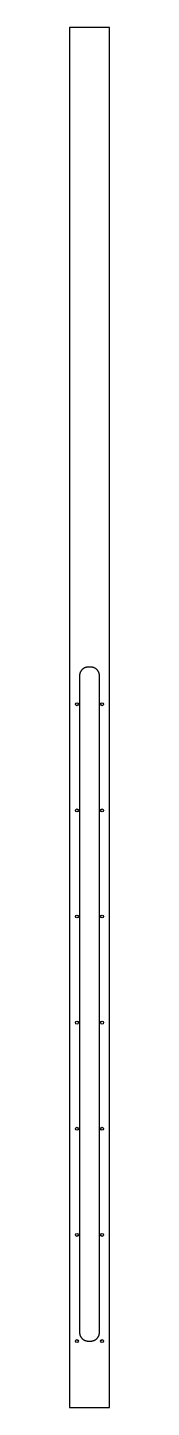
# Model space of a CAD drawing. Header units: inches. Extents: x -0.8 to 0.8, y 0 to 52.
import ezdxf

# ---------------------------------------------------------------- set-up
doc = ezdxf.new("R2010")
doc.units = ezdxf.units.IN
for name, color, linetype in [('CHANNEL', 3, 'Continuous'), ('CUT', 7, 'Continuous'), ('DRILL', 5, 'Continuous')]:
    doc.layers.add(name, color=color, linetype=linetype)

msp = doc.modelspace()

# ---------------------------------------------------------------- linework, layer by layer
at = {"layer": 'CHANNEL'}
msp.add_lwpolyline([(0.05, 2.5), (0.061, 2.5), (0.073, 2.501), (0.084, 2.502), (0.095, 2.503), (0.106, 2.505), (0.118, 2.507), (0.129, 2.51), (0.14, 2.513), (0.15, 2.516), (0.161, 2.52), (0.172, 2.524), (0.182, 2.528), (0.192, 2.533), (0.203, 2.538), (0.213, 2.544), (0.222, 2.549), (0.232, 2.556), (0.241, 2.562), (0.25, 2.569), (0.259, 2.576), (0.267, 2.583), (0.276, 2.591), (0.284, 2.599), (0.292, 2.608), (0.299, 2.616), (0.306, 2.625), (0.313, 2.634), (0.319, 2.643), (0.326, 2.653), (0.331, 2.663), (0.337, 2.672), (0.342, 2.683), (0.347, 2.693), (0.351, 2.703), (0.355, 2.714), (0.359, 2.725), (0.362, 2.735), (0.365, 2.746), (0.368, 2.757), (0.37, 2.769), (0.372, 2.78), (0.373, 2.791), (0.374, 2.802), (0.375, 2.814), (0.375, 2.825), (0.375, 27.575), (0.375, 27.586), (0.374, 27.598), (0.373, 27.609), (0.372, 27.62), (0.37, 27.631), (0.368, 27.643), (0.365, 27.654), (0.362, 27.665), (0.359, 27.675), (0.355, 27.686), (0.351, 27.697), (0.347, 27.707), (0.342, 27.717), (0.337, 27.728), (0.331, 27.738), (0.326, 27.747), (0.319, 27.757), (0.313, 27.766), (0.306, 27.775), (0.299, 27.784), (0.292, 27.792), (0.284, 27.801), (0.276, 27.809), (0.267, 27.817), (0.259, 27.824), (0.25, 27.831), (0.241, 27.838), (0.232, 27.844), (0.222, 27.851), (0.213, 27.856), (0.203, 27.862), (0.192, 27.867), (0.182, 27.872), (0.172, 27.876), (0.161, 27.88), (0.15, 27.884), (0.14, 27.887), (0.129, 27.89), (0.118, 27.893), (0.106, 27.895), (0.095, 27.897), (0.084, 27.898), (0.073, 27.899), (0.061, 27.9), (0.05, 27.9), (-0.05, 27.9), (-0.061, 27.9), (-0.073, 27.899), (-0.084, 27.898), (-0.095, 27.897), (-0.106, 27.895), (-0.118, 27.893), (-0.129, 27.89), (-0.14, 27.887), (-0.15, 27.884), (-0.161, 27.88), (-0.172, 27.876), (-0.182, 27.872), (-0.192, 27.867), (-0.203, 27.862), (-0.213, 27.856), (-0.222, 27.851), (-0.232, 27.844), (-0.241, 27.838), (-0.25, 27.831), (-0.259, 27.824), (-0.267, 27.817), (-0.276, 27.809), (-0.284, 27.801), (-0.292, 27.792), (-0.299, 27.784), (-0.306, 27.775), (-0.313, 27.766), (-0.319, 27.757), (-0.326, 27.747), (-0.331, 27.738), (-0.337, 27.728), (-0.342, 27.717), (-0.347, 27.707), (-0.351, 27.697), (-0.355, 27.686), (-0.359, 27.675), (-0.362, 27.665), (-0.365, 27.654), (-0.368, 27.643), (-0.37, 27.631), (-0.372, 27.62), (-0.373, 27.609), (-0.374, 27.598), (-0.375, 27.586), (-0.375, 27.575), (-0.375, 2.825), (-0.375, 2.814), (-0.374, 2.802), (-0.373, 2.791), (-0.372, 2.78), (-0.37, 2.769), (-0.368, 2.757), (-0.365, 2.746), (-0.362, 2.735), (-0.359, 2.725), (-0.355, 2.714), (-0.351, 2.703), (-0.347, 2.693), (-0.342, 2.683), (-0.337, 2.672), (-0.331, 2.663), (-0.326, 2.653), (-0.319, 2.643), (-0.313, 2.634), (-0.306, 2.625), (-0.299, 2.616), (-0.292, 2.608), (-0.284, 2.599), (-0.276, 2.591), (-0.267, 2.583), (-0.259, 2.576), (-0.25, 2.569), (-0.241, 2.562), (-0.232, 2.556), (-0.222, 2.549), (-0.213, 2.544), (-0.203, 2.538), (-0.192, 2.533), (-0.182, 2.528), (-0.172, 2.524), (-0.161, 2.52), (-0.15, 2.516), (-0.14, 2.513), (-0.129, 2.51), (-0.118, 2.507), (-0.106, 2.505), (-0.095, 2.503), (-0.084, 2.502), (-0.073, 2.501), (-0.061, 2.5), (-0.05, 2.5)], close=True, dxfattribs=at)
at = {"layer": 'CUT'}
msp.add_lwpolyline([(-0.75, 0), (0.75, 0), (0.75, 52), (-0.75, 52)], close=True, dxfattribs=at)
at = {"layer": 'DRILL'}
for centre in [(-0.475, 26.5), (0.475, 26.5), (-0.475, 22.5), (0.475, 22.5), (-0.475, 18.5), (0.475, 18.5), (-0.475, 14.5), (0.475, 14.5), (-0.475, 10.5), (0.475, 10.5), (-0.475, 6.5), (0.475, 6.5), (-0.475, 2.5), (0.475, 2.5)]:
    msp.add_circle(centre, 0.055, dxfattribs=at)

doc.saveas('drawing.dxf')
